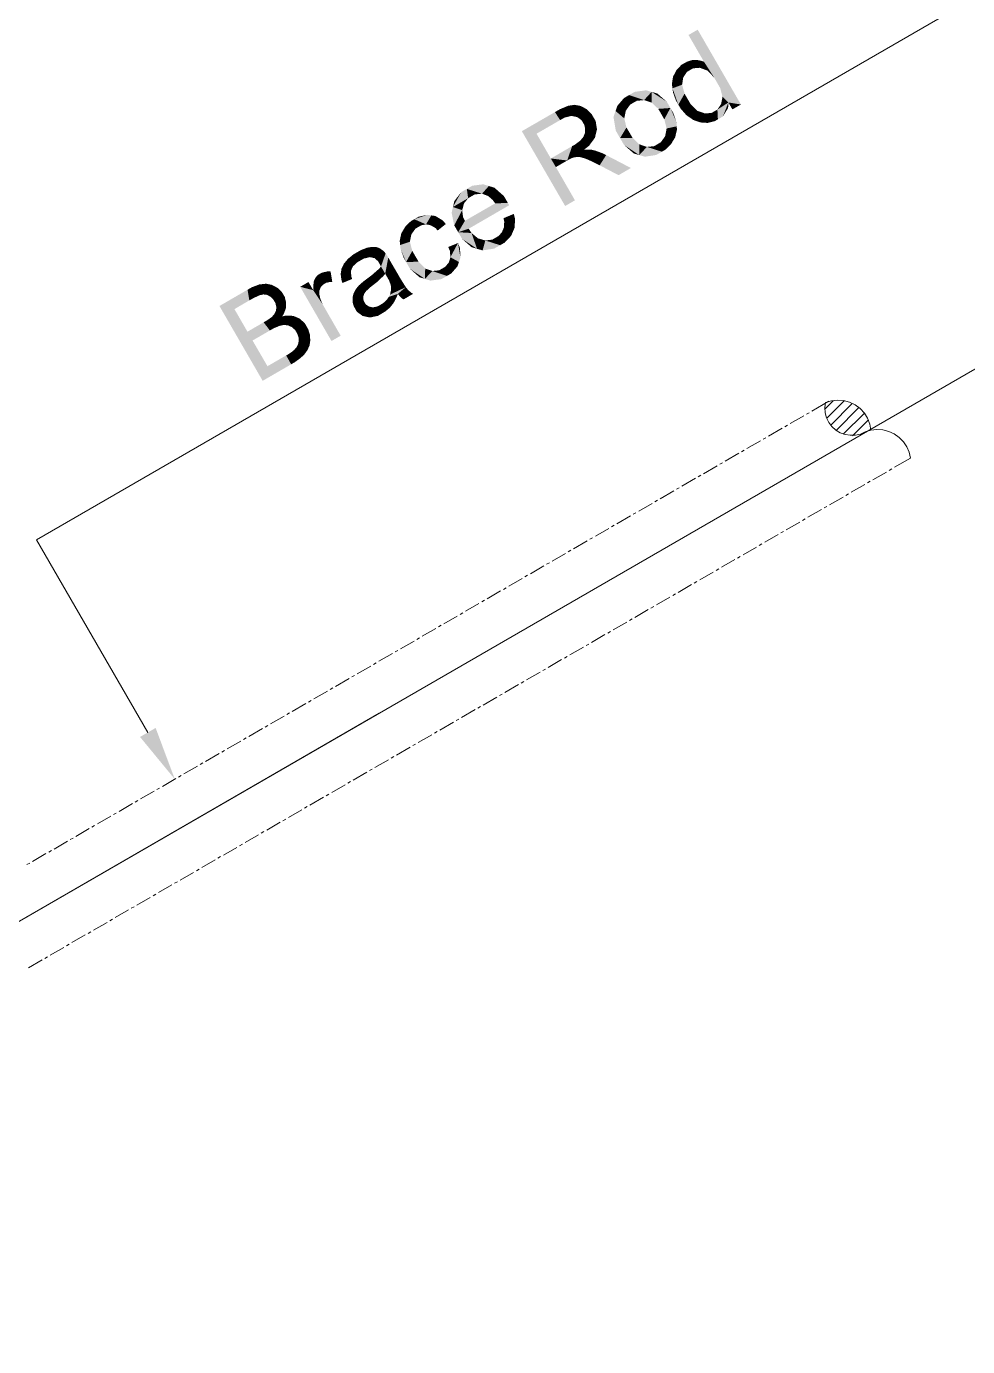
# Model space of a CAD drawing. Header units: millimetres. Extents: x 2 to 579, y 1 to 405.
# Drawn here: x 224.6 to 234.01, y 95.63 to 108.83 of the extents above; entities that cross this region are included whole.
import ezdxf

# ---------------------------------------------------------------- set-up
doc = ezdxf.new("R2010")
doc.units = ezdxf.units.MM
doc.linetypes.add('XKITLINE00', pattern=[0])
doc.layers.add('LinkedObject', color=7, linetype='Continuous', lineweight=0)

# ---------------------------------------------------------------- blocks, each defined once
blk = doc.blocks.new('*A4')
at = {"layer": 'LinkedObject'}
for color, points in [(7, [(231.313, 108.801), (231.376, 108.48), (231.221, 108.748)]), (7, [(231.313, 108.801), (231.477, 108.323), (231.376, 108.48)]), (7, [(231.477, 108.323), (231.313, 108.801), (231.745, 108.053)]), (7, [(231.1, 108.397), (231.206, 108.379), (231.083, 108.363)]), (7, [(231.15, 108.449), (231.206, 108.379), (231.1, 108.397)]), (7, [(231.183, 108.468), (231.206, 108.379), (231.15, 108.449)]), (7, [(231.208, 108.482), (231.268, 108.415), (231.183, 108.468)]), (7, [(231.183, 108.468), (231.268, 108.415), (231.236, 108.397)]), (7, [(231.206, 108.379), (231.183, 108.468), (231.236, 108.397)]), (7, [(231.257, 108.497), (231.268, 108.415), (231.208, 108.482)]), (7, [(231.282, 108.498), (231.268, 108.415), (231.257, 108.497)]), (7, [(231.282, 108.498), (231.336, 108.42), (231.268, 108.415)]), (7, [(231.308, 108.498), (231.336, 108.42), (231.282, 108.498)]), (7, [(231.354, 108.489), (231.336, 108.42), (231.308, 108.498)]), (7, [(231.376, 108.48), (231.336, 108.42), (231.354, 108.489)]), (7, [(231.336, 108.42), (231.376, 108.48), (231.372, 108.406)]), (7, [(231.372, 108.406), (231.376, 108.48), (231.409, 108.393)]), (7, [(231.376, 108.48), (231.477, 108.323), (231.409, 108.393)]), (7, [(231.066, 108.33), (231.163, 108.288), (231.055, 108.256)]), (7, [(231.055, 108.256), (231.163, 108.288), (231.061, 108.215)]), (7, [(231.061, 108.215), (231.163, 108.288), (231.157, 108.251)]), (7, [(231.157, 108.251), (231.119, 108.052), (231.061, 108.215)]), (7, [(231.169, 108.325), (231.066, 108.33), (231.083, 108.363)]), (7, [(231.163, 108.288), (231.066, 108.33), (231.169, 108.325)]), (7, [(231.083, 108.363), (231.206, 108.379), (231.169, 108.325)]), (7, [(231.182, 108.161), (231.119, 108.052), (231.157, 108.251)]), (7, [(231.477, 108.323), (231.745, 108.053), (231.509, 108.268)]), (7, [(231.509, 108.268), (231.745, 108.053), (231.538, 108.217)]), (7, [(230.627, 108.147), (230.492, 107.988), (230.577, 108.118)]), (7, [(230.637, 108.051), (230.492, 107.988), (230.627, 108.147)]), (7, [(230.577, 108.118), (230.492, 107.988), (230.509, 108.039)]), (7, [(230.796, 108.195), (230.627, 108.147), (230.683, 108.179)]), (7, [(230.852, 108.179), (230.627, 108.147), (230.796, 108.195)]), (7, [(230.777, 108.097), (230.627, 108.147), (230.852, 108.179)]), (7, [(230.627, 108.147), (230.705, 108.09), (230.671, 108.071)]), (7, [(230.705, 108.09), (230.627, 108.147), (230.777, 108.097)]), (7, [(230.637, 108.051), (230.627, 108.147), (230.671, 108.071)]), (7, [(230.777, 108.097), (230.852, 108.179), (230.815, 108.084)]), (7, [(230.852, 108.179), (230.853, 108.072), (230.815, 108.084)]), (7, [(231.003, 108.082), (230.852, 108.179), (230.909, 108.163)]), (7, [(231.04, 108.018), (230.852, 108.179), (231.003, 108.082)]), (7, [(230.919, 108.009), (230.852, 108.179), (231.04, 108.018)]), (7, [(230.853, 108.072), (230.852, 108.179), (230.919, 108.009)]), (7, [(231.061, 108.215), (231.119, 108.052), (231.066, 108.174)]), (7, [(231.066, 108.174), (231.119, 108.052), (231.095, 108.093)]), (7, [(231.119, 108.052), (231.182, 108.161), (231.213, 108.107)]), (7, [(231.538, 108.217), (231.745, 108.053), (231.561, 108.13)]), (7, [(231.561, 108.13), (231.62, 108.073), (231.554, 108.093)]), (7, [(231.561, 108.13), (231.745, 108.053), (231.62, 108.073)]), (7, [(230.05, 108.045), (229.886, 107.977), (230.018, 108.04)]), (7, [(230.05, 107.939), (229.886, 107.977), (230.05, 108.045)]), (7, [(230.018, 108.04), (229.886, 107.977), (229.936, 108.006)]), (7, [(230.082, 108.05), (230.079, 107.933), (230.05, 108.045)]), (7, [(230.05, 108.045), (230.079, 107.933), (230.05, 107.939)]), (7, [(230.079, 107.933), (230.082, 108.05), (230.109, 107.927)]), (7, [(230.174, 108.022), (230.082, 108.05), (230.144, 108.038)]), (7, [(230.109, 107.927), (230.082, 108.05), (230.174, 108.022)]), (7, [(230.174, 108.022), (230.153, 107.895), (230.109, 107.927)]), (7, [(230.204, 108.005), (230.153, 107.895), (230.174, 108.022)]), (7, [(230.252, 107.958), (230.153, 107.895), (230.204, 108.005)]), (7, [(230.492, 107.988), (230.537, 107.717), (230.471, 107.928)]), (7, [(230.595, 107.992), (230.492, 107.988), (230.637, 108.051)]), (7, [(230.492, 107.988), (230.595, 107.992), (230.587, 107.953)]), (7, [(230.579, 107.914), (230.537, 107.717), (230.492, 107.988)]), (7, [(230.579, 107.914), (230.492, 107.988), (230.587, 107.953)]), (7, [(230.919, 108.009), (231.04, 108.018), (230.948, 107.959)]), (7, [(231.04, 108.018), (230.979, 107.905), (230.948, 107.959)]), (7, [(230.979, 107.905), (231.04, 108.018), (231.002, 107.813)]), (7, [(231.002, 107.813), (231.04, 108.018), (231.104, 107.835)]), (7, [(231.102, 107.874), (231.04, 108.018), (231.07, 107.966)]), (7, [(231.104, 107.835), (231.04, 108.018), (231.102, 107.874)]), (7, [(231.243, 108.055), (231.119, 108.052), (231.213, 108.107)]), (7, [(231.119, 108.052), (231.243, 108.055), (231.143, 108.011)]), (7, [(231.143, 108.011), (231.243, 108.055), (231.2, 107.946)]), (7, [(231.2, 107.946), (231.243, 108.055), (231.234, 107.923)]), (7, [(231.234, 107.923), (231.243, 108.055), (231.31, 107.99)]), (7, [(231.31, 107.99), (231.338, 107.874), (231.234, 107.923)]), (7, [(231.347, 107.977), (231.338, 107.874), (231.31, 107.99)]), (7, [(231.515, 107.905), (231.45, 107.968), (231.48, 107.985)]), (7, [(231.51, 108.002), (231.515, 107.905), (231.48, 107.985)]), (7, [(231.51, 108.002), (231.62, 108.073), (231.515, 107.905)]), (7, [(231.547, 108.057), (231.62, 108.073), (231.51, 108.002)]), (7, [(231.515, 107.905), (231.62, 108.073), (231.565, 107.933)]), (7, [(231.62, 108.073), (231.547, 108.057), (231.554, 108.093)]), (7, [(231.565, 107.933), (231.62, 108.073), (231.617, 108.018)]), (7, [(231.62, 108.073), (231.745, 108.053), (231.66, 108.004)]), (7, [(229.938, 107.897), (229.555, 107.786), (229.886, 107.977)]), (7, [(229.702, 107.761), (229.555, 107.786), (229.938, 107.897)]), (7, [(229.886, 107.977), (229.98, 107.921), (229.938, 107.897)]), (7, [(229.98, 107.921), (229.886, 107.977), (230.05, 107.939)]), (7, [(230.27, 107.927), (230.153, 107.895), (230.252, 107.958)]), (7, [(230.153, 107.895), (230.27, 107.927), (230.168, 107.868)]), (7, [(230.27, 107.927), (230.179, 107.85), (230.168, 107.868)]), (7, [(230.179, 107.85), (230.27, 107.927), (230.188, 107.811)]), (7, [(230.188, 107.811), (230.27, 107.927), (230.296, 107.763)]), (7, [(230.306, 107.805), (230.27, 107.927), (230.293, 107.887)]), (7, [(230.296, 107.763), (230.27, 107.927), (230.306, 107.805)]), (7, [(230.471, 107.928), (230.537, 107.717), (230.494, 107.792)]), (7, [(230.601, 107.823), (230.537, 107.717), (230.579, 107.914)]), (7, [(231.234, 107.923), (231.338, 107.874), (231.267, 107.899)]), (7, [(231.338, 107.874), (231.347, 107.977), (231.375, 107.871)]), (7, [(231.375, 107.871), (231.347, 107.977), (231.384, 107.964)]), (7, [(231.384, 107.964), (231.515, 107.905), (231.375, 107.871)]), (7, [(231.375, 107.871), (231.515, 107.905), (231.413, 107.869)]), (7, [(231.45, 107.968), (231.515, 107.905), (231.384, 107.964)]), (7, [(231.413, 107.869), (231.515, 107.905), (231.483, 107.886)]), (7, [(229.845, 107.513), (229.988, 107.038), (229.555, 107.786)]), (7, [(229.555, 107.786), (229.702, 107.761), (229.845, 107.513)]), (7, [(230.155, 107.711), (230.296, 107.763), (230.14, 107.693)]), (7, [(230.286, 107.721), (230.14, 107.693), (230.296, 107.763)]), (7, [(230.17, 107.729), (230.296, 107.763), (230.155, 107.711)]), (7, [(230.296, 107.763), (230.17, 107.729), (230.186, 107.768)]), (7, [(230.187, 107.79), (230.296, 107.763), (230.186, 107.768)]), (7, [(230.188, 107.811), (230.296, 107.763), (230.187, 107.79)]), (7, [(230.537, 107.717), (230.601, 107.823), (230.632, 107.771)]), (7, [(230.662, 107.719), (230.537, 107.717), (230.632, 107.771)]), (7, [(231.066, 107.689), (230.945, 107.676), (230.987, 107.735)]), (7, [(230.995, 107.774), (231.087, 107.723), (230.987, 107.735)]), (7, [(230.987, 107.735), (231.087, 107.723), (231.066, 107.689)]), (7, [(231.104, 107.835), (230.995, 107.774), (231.002, 107.813)]), (7, [(231.105, 107.796), (230.995, 107.774), (231.104, 107.835)]), (7, [(231.087, 107.723), (230.995, 107.774), (231.105, 107.796)]), (7, [(230.009, 107.493), (229.845, 107.513), (230.057, 107.636)]), (7, [(230.009, 107.493), (230.057, 107.636), (230.028, 107.504)]), (7, [(230.028, 107.504), (230.057, 107.636), (230.057, 107.518)]), (7, [(230.108, 107.528), (230.057, 107.636), (230.091, 107.655)]), (7, [(230.057, 107.518), (230.057, 107.636), (230.066, 107.521)]), (7, [(230.066, 107.521), (230.057, 107.636), (230.079, 107.525)]), (7, [(230.079, 107.525), (230.057, 107.636), (230.108, 107.528)]), (7, [(230.14, 107.693), (230.178, 107.602), (230.091, 107.655)]), (7, [(230.108, 107.528), (230.091, 107.655), (230.123, 107.528)]), (7, [(230.091, 107.655), (230.178, 107.602), (230.123, 107.528)]), (7, [(230.123, 107.528), (230.178, 107.602), (230.138, 107.527)]), (7, [(230.178, 107.602), (230.178, 107.516), (230.138, 107.527)]), (7, [(230.227, 107.64), (230.14, 107.693), (230.286, 107.721)]), (7, [(230.178, 107.602), (230.14, 107.693), (230.227, 107.64)]), (7, [(230.203, 107.603), (230.178, 107.516), (230.178, 107.602)]), (7, [(230.178, 107.516), (230.203, 107.603), (230.202, 107.507)]), (7, [(230.202, 107.507), (230.203, 107.603), (230.226, 107.497)]), (7, [(230.259, 107.599), (230.203, 107.603), (230.243, 107.602)]), (7, [(230.226, 107.497), (230.203, 107.603), (230.259, 107.599)]), (7, [(230.259, 107.599), (230.292, 107.466), (230.226, 107.497)]), (7, [(230.292, 107.591), (230.292, 107.466), (230.259, 107.599)]), (7, [(230.362, 107.565), (230.292, 107.466), (230.292, 107.591)]), (7, [(230.662, 107.719), (230.729, 107.547), (230.537, 107.717)]), (7, [(230.537, 107.717), (230.729, 107.547), (230.577, 107.648)]), (7, [(230.577, 107.648), (230.729, 107.547), (230.673, 107.564)]), (7, [(230.729, 107.655), (230.729, 107.547), (230.662, 107.719)]), (7, [(230.729, 107.547), (230.729, 107.655), (230.767, 107.642)]), (7, [(230.805, 107.629), (230.729, 107.547), (230.767, 107.642)]), (7, [(230.805, 107.629), (230.955, 107.581), (230.729, 107.547)]), (7, [(230.877, 107.636), (230.955, 107.581), (230.805, 107.629)]), (7, [(230.955, 107.581), (230.877, 107.636), (230.911, 107.656)]), (7, [(230.945, 107.676), (230.955, 107.581), (230.911, 107.656)]), (7, [(231.046, 107.655), (230.945, 107.676), (231.066, 107.689)]), (7, [(230.99, 107.601), (230.945, 107.676), (231.046, 107.655)]), (7, [(230.955, 107.581), (230.945, 107.676), (230.99, 107.601)]), (7, [(229.845, 107.513), (229.895, 107.427), (229.988, 107.038)]), (7, [(229.895, 107.427), (229.845, 107.513), (230.009, 107.493)]), (7, [(230.292, 107.466), (230.362, 107.565), (230.333, 107.445)]), (7, [(230.333, 107.445), (230.362, 107.565), (230.398, 107.547)]), (7, [(230.333, 107.445), (230.398, 107.547), (230.522, 107.346)]), (7, [(230.522, 107.346), (230.398, 107.547), (230.645, 107.418)]), (7, [(230.729, 107.547), (230.955, 107.581), (230.785, 107.531)]), (7, [(230.785, 107.531), (230.955, 107.581), (230.898, 107.548)]), (7, [(229.988, 107.038), (229.895, 107.427), (230.086, 107.095)]), (7, [(229.005, 107.209), (228.866, 107.028), (228.949, 107.177)]), (7, [(229.018, 107.116), (228.866, 107.028), (229.005, 107.209)]), (7, [(229.17, 107.255), (229.005, 107.209), (229.06, 107.241)]), (7, [(229.225, 107.238), (229.005, 107.209), (229.17, 107.255)]), (7, [(229.157, 107.161), (229.005, 107.209), (229.225, 107.238)]), (7, [(229.005, 107.209), (229.084, 107.154), (229.05, 107.134)]), (7, [(229.084, 107.154), (229.005, 107.209), (229.157, 107.161)]), (7, [(229.018, 107.116), (229.005, 107.209), (229.05, 107.134)]), (7, [(229.157, 107.161), (229.225, 107.238), (229.194, 107.147)]), (7, [(229.225, 107.238), (229.218, 107.138), (229.194, 107.147)]), (7, [(229.218, 107.138), (229.225, 107.238), (229.265, 107.097)]), (7, [(229.376, 107.137), (229.225, 107.238), (229.281, 107.221)]), (7, [(229.265, 107.097), (229.225, 107.238), (229.376, 107.137)]), (7, [(228.949, 107.177), (228.866, 107.028), (228.88, 107.087)]), (7, [(228.977, 107.064), (228.866, 107.028), (229.018, 107.116)]), (7, [(228.968, 107.03), (228.866, 107.028), (228.977, 107.064)]), (7, [(229.417, 107.065), (228.919, 106.776), (229.415, 107.069)]), (7, [(228.986, 106.89), (229.415, 107.069), (228.919, 106.776)]), (7, [(229.424, 107.053), (228.919, 106.776), (229.417, 107.065)]), (7, [(229.288, 107.064), (229.415, 107.069), (228.986, 106.89)]), (7, [(229.265, 107.097), (229.376, 107.137), (229.288, 107.064)]), (7, [(229.415, 107.069), (229.288, 107.064), (229.376, 107.137)]), (7, [(228.609, 106.95), (228.48, 106.906), (228.524, 106.931)]), (7, [(228.65, 106.944), (228.48, 106.906), (228.609, 106.95)]), (7, [(228.597, 106.854), (228.48, 106.906), (228.65, 106.944)]), (7, [(228.597, 106.854), (228.65, 106.944), (228.621, 106.85)]), (7, [(228.65, 106.944), (228.645, 106.845), (228.621, 106.85)]), (7, [(228.645, 106.845), (228.65, 106.944), (228.692, 106.817)]), (7, [(228.763, 106.895), (228.65, 106.944), (228.691, 106.938)]), (7, [(228.795, 106.858), (228.65, 106.944), (228.763, 106.895)]), (7, [(228.692, 106.817), (228.65, 106.944), (228.795, 106.858)]), (7, [(228.866, 107.028), (228.879, 106.844), (228.853, 106.97)]), (7, [(228.866, 107.028), (228.968, 107.03), (228.959, 106.997)]), (7, [(228.959, 106.997), (228.879, 106.844), (228.866, 107.028)]), (7, [(228.967, 106.926), (228.879, 106.844), (228.959, 106.997)]), (7, [(229.428, 107.045), (228.919, 106.776), (229.424, 107.053)]), (7, [(229.024, 106.811), (228.919, 106.776), (229.428, 107.045)]), (7, [(229.475, 106.959), (229.379, 106.88), (229.372, 106.916)]), (7, [(229.375, 106.822), (229.475, 106.959), (229.483, 106.822)]), (7, [(229.379, 106.88), (229.475, 106.959), (229.375, 106.822)]), (7, [(229.483, 106.822), (229.475, 106.959), (229.487, 106.911)]), (7, [(228.451, 106.755), (228.35, 106.765), (228.37, 106.798)]), (7, [(228.39, 106.832), (228.492, 106.812), (228.37, 106.798)]), (7, [(228.37, 106.798), (228.492, 106.812), (228.451, 106.755)]), (7, [(228.445, 106.886), (228.492, 106.812), (228.39, 106.832)]), (7, [(228.48, 106.906), (228.492, 106.812), (228.445, 106.886)]), (7, [(228.48, 106.906), (228.55, 106.845), (228.527, 106.832)]), (7, [(228.55, 106.845), (228.48, 106.906), (228.597, 106.854)]), (7, [(228.492, 106.812), (228.48, 106.906), (228.527, 106.832)]), (7, [(228.692, 106.817), (228.795, 106.858), (228.714, 106.793)]), (7, [(228.879, 106.844), (228.967, 106.926), (228.986, 106.89)]), (7, [(228.986, 106.89), (228.919, 106.776), (228.879, 106.844)]), (7, [(229.052, 106.768), (228.919, 106.776), (229.024, 106.811)]), (7, [(229.365, 106.798), (229.483, 106.822), (229.355, 106.774)]), (7, [(229.466, 106.782), (229.355, 106.774), (229.483, 106.822)]), (7, [(229.375, 106.822), (229.483, 106.822), (229.365, 106.798)]), (7, [(228.35, 106.765), (228.443, 106.717), (228.334, 106.69)]), (7, [(228.334, 106.69), (228.443, 106.717), (228.338, 106.648)]), (7, [(228.338, 106.648), (228.443, 106.717), (228.436, 106.68)]), (7, [(228.436, 106.68), (228.398, 106.478), (228.338, 106.648)]), (7, [(228.443, 106.717), (228.35, 106.765), (228.451, 106.755)]), (7, [(228.46, 106.589), (228.398, 106.478), (228.436, 106.68)]), (7, [(228.917, 106.668), (228.835, 106.591), (228.819, 106.628)]), (7, [(228.835, 106.591), (228.917, 106.668), (228.841, 106.526)]), (7, [(228.841, 106.526), (228.917, 106.668), (228.926, 106.478)]), (7, [(228.941, 106.522), (228.917, 106.668), (228.937, 106.617)]), (7, [(228.926, 106.478), (228.917, 106.668), (228.941, 106.522)]), (7, [(228.919, 106.776), (229.107, 106.61), (228.957, 106.71)]), (7, [(229.052, 106.768), (229.107, 106.61), (228.919, 106.776)]), (7, [(228.957, 106.71), (229.107, 106.61), (229.051, 106.627)]), (7, [(229.117, 106.714), (229.107, 106.61), (229.052, 106.768)]), (7, [(229.107, 106.61), (229.117, 106.714), (229.163, 106.594)]), (7, [(229.153, 106.704), (229.163, 106.594), (229.117, 106.714)]), (7, [(229.19, 106.693), (229.163, 106.594), (229.153, 106.704)]), (7, [(229.19, 106.693), (229.338, 106.646), (229.163, 106.594)]), (7, [(229.26, 106.702), (229.338, 106.646), (229.19, 106.693)]), (7, [(229.294, 106.722), (229.338, 106.646), (229.26, 106.702)]), (7, [(229.319, 106.736), (229.338, 106.646), (229.294, 106.722)]), (7, [(229.319, 106.736), (229.466, 106.782), (229.338, 106.646)]), (7, [(229.355, 106.774), (229.466, 106.782), (229.319, 106.736)]), (7, [(229.338, 106.646), (229.466, 106.782), (229.385, 106.673)]), (7, [(229.385, 106.673), (229.466, 106.782), (229.449, 106.741)]), (7, [(227.874, 106.556), (227.797, 106.486), (227.818, 106.511)]), (7, [(227.907, 106.473), (227.797, 106.486), (227.874, 106.556)]), (7, [(227.909, 106.576), (227.974, 106.512), (227.874, 106.556)]), (7, [(227.907, 106.473), (227.874, 106.556), (227.94, 106.492)]), (7, [(227.94, 106.492), (227.874, 106.556), (227.974, 106.512)]), (7, [(228.031, 106.625), (227.909, 106.576), (228.005, 106.62)]), (7, [(228.036, 106.527), (227.909, 106.576), (228.031, 106.625)]), (7, [(228.005, 106.62), (227.909, 106.576), (227.944, 106.596)]), (7, [(227.974, 106.512), (227.909, 106.576), (228.036, 106.527)]), (7, [(228.102, 106.627), (228.031, 106.625), (228.058, 106.629)]), (7, [(228.119, 106.621), (228.031, 106.625), (228.102, 106.627)]), (7, [(228.036, 106.527), (228.031, 106.625), (228.062, 106.521)]), (7, [(228.062, 106.521), (228.031, 106.625), (228.082, 106.517)]), (7, [(228.031, 106.625), (228.118, 106.485), (228.082, 106.517)]), (7, [(228.119, 106.621), (228.118, 106.485), (228.031, 106.625)]), (7, [(228.136, 106.614), (228.118, 106.485), (228.119, 106.621)]), (7, [(228.169, 106.591), (228.118, 106.485), (228.136, 106.614)]), (7, [(228.184, 106.575), (228.118, 106.485), (228.169, 106.591)]), (7, [(228.118, 106.485), (228.184, 106.575), (228.193, 106.564)]), (7, [(228.118, 106.485), (228.193, 106.564), (228.134, 106.457)]), (7, [(228.134, 106.457), (228.193, 106.564), (228.135, 106.455)]), (7, [(228.135, 106.455), (228.193, 106.564), (228.142, 106.443)]), (7, [(228.142, 106.443), (228.193, 106.564), (228.147, 106.433)]), (7, [(228.147, 106.433), (228.193, 106.564), (228.189, 106.361)]), (7, [(228.22, 106.523), (228.189, 106.361), (228.193, 106.564)]), (7, [(228.338, 106.648), (228.398, 106.478), (228.343, 106.607)]), (7, [(228.343, 106.607), (228.398, 106.478), (228.373, 106.522)]), (7, [(228.398, 106.478), (228.46, 106.589), (228.491, 106.535)]), (7, [(228.523, 106.481), (228.398, 106.478), (228.491, 106.535)]), (7, [(229.163, 106.594), (229.338, 106.646), (229.278, 106.612)]), (7, [(227.857, 106.414), (227.748, 106.384), (227.866, 106.434)]), (7, [(227.752, 106.41), (227.866, 106.434), (227.748, 106.384)]), (7, [(227.848, 106.394), (227.748, 106.384), (227.857, 106.414)]), (7, [(227.776, 106.461), (227.866, 106.434), (227.752, 106.41)]), (7, [(227.797, 106.486), (227.866, 106.434), (227.776, 106.461)]), (7, [(227.866, 106.434), (227.797, 106.486), (227.907, 106.473)]), (7, [(228.126, 106.409), (228.189, 106.361), (228.054, 106.346)]), (7, [(228.147, 106.433), (228.189, 106.361), (228.126, 106.409)]), (7, [(228.237, 106.492), (228.189, 106.361), (228.22, 106.523)]), (7, [(228.237, 106.492), (228.208, 106.328), (228.189, 106.361)]), (7, [(228.308, 106.37), (228.208, 106.328), (228.237, 106.492)]), (7, [(228.523, 106.481), (228.586, 106.309), (228.398, 106.478)]), (7, [(228.398, 106.478), (228.586, 106.309), (228.437, 106.41)]), (7, [(228.437, 106.41), (228.586, 106.309), (228.531, 106.326)]), (7, [(228.589, 106.413), (228.586, 106.309), (228.523, 106.481)]), (7, [(228.586, 106.309), (228.589, 106.413), (228.624, 106.401)]), (7, [(228.807, 106.339), (228.728, 106.395), (228.762, 106.414)]), (7, [(228.789, 106.43), (228.807, 106.339), (228.762, 106.414)]), (7, [(228.789, 106.43), (228.926, 106.478), (228.807, 106.339)]), (7, [(228.824, 106.472), (228.926, 106.478), (228.789, 106.43)]), (7, [(228.807, 106.339), (228.926, 106.478), (228.851, 106.365)]), (7, [(228.926, 106.478), (228.824, 106.472), (228.833, 106.499)]), (7, [(228.841, 106.526), (228.926, 106.478), (228.833, 106.499)]), (7, [(228.851, 106.365), (228.926, 106.478), (228.911, 106.434)]), (7, [(227.47, 106.196), (227.339, 106.23), (227.422, 106.278)]), (7, [(227.476, 106.289), (227.47, 106.196), (227.469, 106.234)]), (7, [(227.484, 106.306), (227.47, 106.196), (227.476, 106.289)]), (7, [(227.567, 106.251), (227.47, 106.196), (227.484, 106.306)]), (7, [(227.492, 106.322), (227.582, 106.26), (227.484, 106.306)]), (7, [(227.484, 106.306), (227.582, 106.26), (227.567, 106.251)]), (7, [(227.516, 106.349), (227.582, 106.26), (227.492, 106.322)]), (7, [(227.532, 106.358), (227.582, 106.26), (227.516, 106.349)]), (7, [(227.611, 106.384), (227.532, 106.358), (227.555, 106.371)]), (7, [(227.643, 106.383), (227.532, 106.358), (227.611, 106.384)]), (7, [(227.638, 106.279), (227.532, 106.358), (227.643, 106.383)]), (7, [(227.532, 106.358), (227.599, 106.27), (227.582, 106.26)]), (7, [(227.599, 106.27), (227.532, 106.358), (227.638, 106.279)]), (7, [(227.638, 106.279), (227.643, 106.383), (227.66, 106.279)]), (7, [(227.748, 106.384), (227.761, 106.268), (227.744, 106.358)]), (7, [(227.744, 106.358), (227.761, 106.268), (227.751, 106.3)]), (7, [(227.848, 106.394), (227.761, 106.268), (227.748, 106.384)]), (7, [(227.849, 106.341), (227.761, 106.268), (227.848, 106.394)]), (7, [(227.761, 106.268), (227.849, 106.341), (227.858, 106.308)]), (7, [(227.977, 106.288), (228.033, 106.22), (227.94, 106.257)]), (7, [(228.002, 106.307), (228.059, 106.24), (227.977, 106.288)]), (7, [(227.977, 106.288), (228.059, 106.24), (228.033, 106.22)]), (7, [(228.054, 106.346), (228.105, 106.276), (228.002, 106.307)]), (7, [(228.002, 106.307), (228.105, 106.276), (228.059, 106.24)]), (7, [(228.054, 106.346), (228.189, 106.361), (228.105, 106.276)]), (7, [(228.105, 106.276), (228.189, 106.361), (228.17, 106.337)]), (7, [(228.308, 106.37), (228.226, 106.297), (228.208, 106.328)]), (7, [(228.226, 106.297), (228.308, 106.37), (228.245, 106.247)]), (7, [(228.237, 106.152), (228.345, 106.306), (228.395, 106.227)]), (7, [(228.248, 106.201), (228.345, 106.306), (228.237, 106.152)]), (7, [(228.245, 106.247), (228.308, 106.37), (228.345, 106.306)]), (7, [(228.345, 106.306), (228.246, 106.227), (228.245, 106.247)]), (7, [(228.246, 106.227), (228.345, 106.306), (228.248, 106.201)]), (7, [(228.66, 106.388), (228.586, 106.309), (228.624, 106.401)]), (7, [(228.66, 106.388), (228.807, 106.339), (228.586, 106.309)]), (7, [(228.586, 106.309), (228.807, 106.339), (228.641, 106.292)]), (7, [(228.641, 106.292), (228.807, 106.339), (228.751, 106.307)]), (7, [(228.728, 106.395), (228.807, 106.339), (228.66, 106.388)]), (7, [(226.831, 106.094), (226.532, 106.038), (226.813, 106.201)]), (7, [(226.855, 106.225), (226.932, 106.145), (226.813, 106.201)]), (7, [(226.813, 106.201), (226.932, 106.145), (226.872, 106.117)]), (7, [(226.831, 106.094), (226.813, 106.201), (226.872, 106.117)]), (7, [(226.931, 106.254), (226.932, 106.145), (226.855, 106.225)]), (7, [(226.971, 106.154), (226.931, 106.254), (226.963, 106.257)]), (7, [(226.932, 106.145), (226.931, 106.254), (226.951, 106.149)]), (7, [(226.951, 106.149), (226.931, 106.254), (226.971, 106.154)]), (7, [(226.996, 106.261), (227.008, 106.149), (226.963, 106.257)]), (7, [(226.963, 106.257), (227.008, 106.149), (226.971, 106.154)]), (7, [(227.057, 106.249), (227.008, 106.149), (226.996, 106.261)]), (7, [(227.085, 106.234), (227.008, 106.149), (227.057, 106.249)]), (7, [(227.008, 106.149), (227.085, 106.234), (227.025, 106.14)]), (7, [(227.085, 106.234), (227.042, 106.131), (227.025, 106.14)]), (7, [(227.042, 106.131), (227.085, 106.234), (227.07, 106.103)]), (7, [(227.07, 106.103), (227.085, 106.234), (227.171, 106.153)]), (7, [(227.171, 106.153), (227.081, 106.085), (227.07, 106.103)]), (7, [(227.081, 106.085), (227.171, 106.153), (227.092, 106.065)]), (7, [(227.156, 106.178), (227.085, 106.234), (227.113, 106.219)]), (7, [(227.171, 106.153), (227.085, 106.234), (227.156, 106.178)]), (7, [(227.092, 106.065), (227.171, 106.153), (227.101, 106.027)]), (7, [(227.101, 106.027), (227.171, 106.153), (227.198, 106.047)]), (7, [(227.198, 106.076), (227.171, 106.153), (227.185, 106.129)]), (7, [(227.198, 106.047), (227.171, 106.153), (227.198, 106.076)]), (7, [(227.339, 106.23), (227.47, 106.196), (227.652, 105.688)]), (7, [(227.545, 106.227), (227.47, 106.196), (227.567, 106.251)]), (7, [(227.539, 106.211), (227.47, 106.196), (227.545, 106.227)]), (7, [(227.532, 106.195), (227.47, 106.196), (227.539, 106.211)]), (7, [(227.564, 106.054), (227.744, 105.741), (227.47, 106.196)]), (7, [(227.564, 106.054), (227.47, 106.196), (227.54, 106.112)]), (7, [(227.54, 106.112), (227.47, 106.196), (227.534, 106.141)]), (7, [(227.534, 106.141), (227.47, 106.196), (227.529, 106.16)]), (7, [(227.529, 106.16), (227.47, 106.196), (227.532, 106.195)]), (7, [(227.652, 105.688), (227.47, 106.196), (227.744, 105.741)]), (7, [(227.871, 106.159), (227.971, 106.125), (227.862, 106.119)]), (7, [(227.972, 106.138), (227.871, 106.159), (227.88, 106.178)]), (7, [(227.971, 106.125), (227.871, 106.159), (227.972, 106.138)]), (7, [(227.889, 106.196), (227.981, 106.164), (227.88, 106.178)]), (7, [(227.88, 106.178), (227.981, 106.164), (227.972, 106.138)]), (7, [(227.913, 106.23), (227.981, 106.164), (227.889, 106.196)]), (7, [(227.928, 106.246), (227.981, 106.164), (227.913, 106.23)]), (7, [(227.94, 106.257), (227.999, 106.187), (227.928, 106.246)]), (7, [(227.981, 106.164), (227.928, 106.246), (227.99, 106.175)]), (7, [(227.99, 106.175), (227.928, 106.246), (227.999, 106.187)]), (7, [(227.94, 106.257), (228.033, 106.22), (227.999, 106.187)]), (7, [(228.316, 106.16), (228.209, 106.105), (228.223, 106.128)]), (7, [(228.302, 106.124), (228.209, 106.105), (228.316, 106.16)]), (7, [(228.395, 106.227), (228.316, 106.16), (228.223, 106.128)]), (7, [(228.237, 106.152), (228.395, 106.227), (228.223, 106.128)]), (7, [(228.316, 106.16), (228.395, 106.227), (228.329, 106.142)]), (7, [(228.329, 106.142), (228.395, 106.227), (228.408, 106.211)]), (7, [(228.408, 106.211), (228.357, 106.114), (228.329, 106.142)]), (7, [(228.42, 106.196), (228.357, 106.114), (228.408, 106.211)]), (7, [(228.42, 106.196), (228.373, 106.104), (228.357, 106.114)]), (7, [(228.451, 106.17), (228.373, 106.104), (228.42, 106.196)]), (7, [(228.373, 106.104), (228.451, 106.17), (228.468, 106.16)]), (7, [(226.682, 106.007), (226.532, 106.038), (226.831, 106.094)]), (7, [(226.532, 106.038), (226.863, 105.693), (226.964, 105.29)]), (7, [(226.812, 105.781), (226.863, 105.693), (226.532, 106.038)]), (7, [(226.532, 106.038), (226.682, 106.007), (226.812, 105.781)]), (7, [(227.198, 106.047), (227.097, 105.99), (227.101, 106.027)]), (7, [(227.197, 106.019), (227.097, 105.99), (227.198, 106.047)]), (7, [(227.177, 105.962), (227.097, 105.99), (227.197, 106.019)]), (7, [(227.862, 106.119), (227.971, 106.125), (227.863, 106.098)]), (7, [(227.863, 106.098), (227.971, 106.125), (227.97, 106.111)]), (7, [(227.97, 106.111), (227.887, 106.014), (227.863, 106.098)]), (7, [(227.863, 106.098), (227.887, 106.014), (227.863, 106.076)]), (7, [(227.863, 106.076), (227.887, 106.014), (227.875, 106.034)]), (7, [(227.976, 106.086), (227.887, 106.014), (227.97, 106.111)]), (7, [(227.887, 106.014), (227.976, 106.086), (227.983, 106.074)]), (7, [(227.994, 106.055), (227.887, 106.014), (227.983, 106.074)]), (7, [(227.887, 106.014), (227.994, 106.055), (227.906, 105.98)]), (7, [(227.906, 105.98), (227.994, 106.055), (227.963, 105.939)]), (7, [(227.963, 105.939), (227.994, 106.055), (227.999, 105.931)]), (7, [(227.999, 105.931), (227.994, 106.055), (228.026, 106.033)]), (7, [(228.026, 106.033), (228.036, 105.923), (227.999, 105.931)]), (7, [(228.047, 106.028), (228.036, 105.923), (228.026, 106.033)]), (7, [(228.067, 106.024), (228.036, 105.923), (228.047, 106.028)]), (7, [(228.036, 105.923), (228.067, 106.024), (228.117, 105.94)]), (7, [(228.161, 105.966), (228.067, 106.024), (228.115, 106.035)]), (7, [(228.117, 105.94), (228.067, 106.024), (228.161, 105.966)]), (7, [(228.142, 106.051), (228.188, 105.982), (228.115, 106.035)]), (7, [(228.115, 106.035), (228.188, 105.982), (228.161, 105.966)]), (7, [(228.168, 106.066), (228.188, 105.982), (228.142, 106.051)]), (7, [(228.252, 106.042), (228.168, 106.066), (228.209, 106.105)]), (7, [(228.234, 106.02), (228.168, 106.066), (228.252, 106.042)]), (7, [(228.188, 105.982), (228.168, 106.066), (228.234, 106.02)]), (7, [(228.271, 106.065), (228.209, 106.105), (228.302, 106.124)]), (7, [(228.252, 106.042), (228.209, 106.105), (228.271, 106.065)]), (7, [(227.036, 105.793), (226.812, 105.781), (226.974, 105.875)]), (7, [(227.072, 105.814), (226.974, 105.875), (227.007, 105.894)]), (7, [(227.036, 105.793), (226.974, 105.875), (227.072, 105.814)]), (7, [(227.007, 105.894), (227.159, 105.934), (227.072, 105.814)]), (7, [(227.052, 105.926), (227.159, 105.934), (227.007, 105.894)]), (7, [(227.064, 105.938), (227.177, 105.962), (227.052, 105.926)]), (7, [(227.159, 105.934), (227.052, 105.926), (227.177, 105.962)]), (7, [(227.079, 105.955), (227.177, 105.962), (227.064, 105.938)]), (7, [(227.072, 105.814), (227.159, 105.934), (227.131, 105.839)]), (7, [(227.097, 105.99), (227.177, 105.962), (227.079, 105.955)]), (7, [(227.159, 105.934), (227.176, 105.849), (227.131, 105.839)]), (7, [(227.27, 105.939), (227.159, 105.934), (227.198, 105.943)]), (7, [(227.218, 105.844), (227.159, 105.934), (227.27, 105.939)]), (7, [(227.176, 105.849), (227.159, 105.934), (227.218, 105.844)]), (7, [(227.218, 105.844), (227.27, 105.939), (227.238, 105.835)]), (7, [(227.238, 105.835), (227.27, 105.939), (227.258, 105.826)]), (7, [(227.258, 105.826), (227.27, 105.939), (227.302, 105.926)]), (7, [(227.302, 105.926), (227.29, 105.796), (227.258, 105.826)]), (7, [(227.334, 105.912), (227.29, 105.796), (227.302, 105.926)]), (7, [(227.385, 105.866), (227.29, 105.796), (227.334, 105.912)]), (7, [(226.863, 105.693), (226.812, 105.781), (227.036, 105.793)]), (7, [(227.404, 105.833), (227.29, 105.796), (227.385, 105.866)]), (7, [(227.29, 105.796), (227.404, 105.833), (227.302, 105.775)]), (7, [(227.404, 105.833), (227.312, 105.757), (227.302, 105.775)]), (7, [(227.312, 105.757), (227.404, 105.833), (227.323, 105.721)]), (7, [(227.323, 105.721), (227.404, 105.833), (227.438, 105.723)]), (7, [(227.436, 105.752), (227.404, 105.833), (227.419, 105.807)]), (7, [(227.438, 105.723), (227.404, 105.833), (227.436, 105.752)]), (7, [(226.964, 105.29), (226.863, 105.693), (227.012, 105.436)]), (7, [(227.302, 105.626), (227.414, 105.6), (227.279, 105.599)]), (7, [(227.423, 105.622), (227.302, 105.626), (227.317, 105.653)]), (7, [(227.414, 105.6), (227.302, 105.626), (227.423, 105.622)]), (7, [(227.324, 105.685), (227.433, 105.643), (227.317, 105.653)]), (7, [(227.317, 105.653), (227.433, 105.643), (227.423, 105.622)]), (7, [(227.438, 105.723), (227.324, 105.685), (227.323, 105.721)]), (7, [(227.44, 105.694), (227.324, 105.685), (227.438, 105.723)]), (7, [(227.433, 105.643), (227.324, 105.685), (227.44, 105.694)]), (7, [(227.199, 105.544), (227.249, 105.455), (227.012, 105.436)]), (7, [(227.223, 105.557), (227.285, 105.476), (227.199, 105.544)]), (7, [(227.199, 105.544), (227.285, 105.476), (227.249, 105.455)]), (7, [(227.255, 105.579), (227.342, 105.517), (227.223, 105.557)]), (7, [(227.223, 105.557), (227.342, 105.517), (227.285, 105.476)]), (7, [(227.264, 105.586), (227.342, 105.517), (227.255, 105.579)]), (7, [(227.363, 105.537), (227.264, 105.586), (227.279, 105.599)]), (7, [(227.342, 105.517), (227.264, 105.586), (227.363, 105.537)]), (7, [(227.279, 105.599), (227.414, 105.6), (227.363, 105.537)]), (7, [(227.363, 105.537), (227.414, 105.6), (227.384, 105.558)]), (7, [(227.012, 105.436), (227.249, 105.455), (226.964, 105.29)]), (6, [(225.738, 101.729), (225.894, 101.819), (226.086, 101.306)])]:
    blk.add_hatch(color=color, dxfattribs=at).paths.add_polyline_path(points, flags=17)
at = {"layer": 'LinkedObject', "color": 6, "linetype": 'XKITLINE00', "lineweight": 0}
for p, q in [((224.702, 103.7), (233.862, 108.994)), ((222.443, 98.681), (237.264, 107.247)), ((225.816, 101.774), (224.702, 103.7))]:
    blk.add_line(p, q, dxfattribs=at)
at = {"layer": 'LinkedObject', "color": 9, "linetype": 'XKITLINE00', "lineweight": 0}
for p, q in [((232.454, 104.987), (232.623, 105.085)), ((232.4, 104.956), (232.427, 104.971)), ((232.184, 104.831), (232.211, 104.846)), ((232.238, 104.862), (232.373, 104.94)), ((231.805, 104.612), (231.94, 104.69)), ((231.967, 104.705), (231.994, 104.721)), ((232.021, 104.737), (232.157, 104.815)), ((231.589, 104.487), (231.724, 104.565)), ((231.751, 104.58), (231.778, 104.596)), ((231.372, 104.361), (231.507, 104.44)), ((231.534, 104.455), (231.562, 104.471)), ((233.281, 104.425), (233.44, 104.517)), ((231.156, 104.236), (231.291, 104.315)), ((231.318, 104.33), (231.345, 104.346)), ((233.065, 104.3), (233.2, 104.378)), ((233.227, 104.394), (233.254, 104.41)), ((230.939, 104.111), (231.075, 104.189)), ((231.102, 104.205), (231.129, 104.221)), ((232.794, 104.144), (232.821, 104.16)), ((232.848, 104.175), (232.984, 104.253)), ((233.011, 104.269), (233.038, 104.285)), ((230.723, 103.986), (230.858, 104.064)), ((230.885, 104.08), (230.912, 104.096)), ((232.578, 104.019), (232.605, 104.034)), ((232.632, 104.05), (232.767, 104.128)), ((230.506, 103.861), (230.642, 103.939)), ((230.669, 103.955), (230.696, 103.971)), ((232.361, 103.894), (232.388, 103.909)), ((232.415, 103.925), (232.551, 104.003)), ((230.29, 103.736), (230.425, 103.814)), ((230.452, 103.83), (230.479, 103.845)), ((232.145, 103.769), (232.172, 103.784)), ((232.199, 103.8), (232.334, 103.878)), ((230.073, 103.611), (230.209, 103.689)), ((230.236, 103.705), (230.263, 103.72)), ((231.928, 103.643), (231.955, 103.659)), ((231.983, 103.675), (232.118, 103.753)), ((229.857, 103.486), (229.992, 103.564)), ((230.019, 103.58), (230.046, 103.595)), ((231.55, 103.425), (231.685, 103.503)), ((231.712, 103.518), (231.739, 103.534)), ((231.766, 103.55), (231.901, 103.628)), ((229.641, 103.361), (229.776, 103.439)), ((229.803, 103.455), (229.83, 103.47)), ((231.333, 103.299), (231.468, 103.378)), ((231.496, 103.393), (231.523, 103.409)), ((229.424, 103.236), (229.559, 103.314)), ((229.586, 103.329), (229.613, 103.345)), ((231.117, 103.174), (231.252, 103.253)), ((231.279, 103.268), (231.306, 103.284)), ((229.208, 103.11), (229.343, 103.189)), ((229.37, 103.204), (229.397, 103.22)), ((230.9, 103.049), (231.036, 103.127)), ((231.063, 103.143), (231.09, 103.159)), ((228.937, 102.954), (228.964, 102.97)), ((228.991, 102.985), (229.126, 103.064)), ((229.154, 103.079), (229.181, 103.095)), ((230.684, 102.924), (230.819, 103.002)), ((230.846, 103.018), (230.873, 103.034)), ((228.721, 102.829), (228.748, 102.845)), ((228.775, 102.86), (228.91, 102.938)), ((230.467, 102.799), (230.603, 102.877)), ((230.63, 102.893), (230.657, 102.909)), ((228.504, 102.704), (228.531, 102.72)), ((228.558, 102.735), (228.694, 102.813)), ((230.251, 102.674), (230.386, 102.752)), ((230.413, 102.768), (230.44, 102.783)), ((228.288, 102.579), (228.315, 102.594)), ((228.342, 102.61), (228.477, 102.688)), ((230.034, 102.549), (230.17, 102.627)), ((230.197, 102.643), (230.224, 102.658)), ((228.071, 102.454), (228.098, 102.469)), ((228.125, 102.485), (228.261, 102.563)), ((229.818, 102.424), (229.953, 102.502)), ((229.98, 102.518), (230.007, 102.533)), ((227.692, 102.235), (227.828, 102.313)), ((227.855, 102.329), (227.882, 102.344)), ((227.909, 102.36), (228.044, 102.438)), ((229.602, 102.299), (229.737, 102.377)), ((229.764, 102.392), (229.791, 102.408)), ((227.476, 102.11), (227.611, 102.188)), ((227.638, 102.204), (227.665, 102.219)), ((229.385, 102.174), (229.52, 102.252)), ((229.547, 102.267), (229.575, 102.283)), ((227.26, 101.985), (227.395, 102.063)), ((227.422, 102.078), (227.449, 102.094)), ((229.169, 102.048), (229.304, 102.127)), ((229.331, 102.142), (229.358, 102.158)), ((228.129, 101.967), (217.169, 95.633)), ((227.043, 101.859), (227.178, 101.938)), ((227.205, 101.953), (227.233, 101.969)), ((228.952, 101.923), (229.088, 102.002)), ((229.115, 102.017), (229.142, 102.033)), ((226.827, 101.734), (226.962, 101.813)), ((226.989, 101.828), (227.016, 101.844)), ((228.682, 101.767), (228.709, 101.783)), ((228.736, 101.798), (228.871, 101.876)), ((228.898, 101.892), (228.925, 101.908)), ((226.61, 101.609), (226.746, 101.687)), ((226.773, 101.703), (226.8, 101.719)), ((228.465, 101.642), (228.492, 101.658)), ((228.519, 101.673), (228.655, 101.751)), ((226.394, 101.484), (226.529, 101.562)), ((226.556, 101.578), (226.583, 101.594)), ((228.249, 101.517), (228.276, 101.532)), ((228.303, 101.548), (228.438, 101.626)), ((226.177, 101.359), (226.313, 101.437)), ((226.34, 101.453), (226.367, 101.469)), ((228.032, 101.392), (228.059, 101.407)), ((228.086, 101.423), (228.222, 101.501)), ((225.961, 101.234), (226.096, 101.312)), ((226.123, 101.328), (226.15, 101.343)), ((227.816, 101.267), (227.843, 101.282)), ((227.87, 101.298), (228.005, 101.376)), ((225.744, 101.109), (225.88, 101.187)), ((225.907, 101.203), (225.934, 101.218)), ((227.437, 101.048), (227.572, 101.126)), ((227.599, 101.141), (227.626, 101.157)), ((227.654, 101.173), (227.789, 101.251)), ((225.528, 100.984), (225.663, 101.062)), ((225.69, 101.078), (225.717, 101.093)), ((227.221, 100.923), (227.356, 101.001)), ((227.383, 101.016), (227.41, 101.032)), ((225.312, 100.859), (225.447, 100.937)), ((225.474, 100.953), (225.501, 100.968)), ((227.004, 100.797), (227.139, 100.876)), ((227.167, 100.891), (227.194, 100.907)), ((225.095, 100.734), (225.23, 100.812)), ((225.257, 100.827), (225.284, 100.843)), ((226.788, 100.672), (226.923, 100.751)), ((226.95, 100.766), (226.977, 100.782)), ((224.825, 100.577), (224.852, 100.593)), ((224.879, 100.608), (225.014, 100.687)), ((225.041, 100.702), (225.068, 100.718)), ((226.571, 100.547), (226.707, 100.625)), ((226.734, 100.641), (226.761, 100.657)), ((224.608, 100.452), (224.635, 100.468)), ((224.662, 100.483), (224.797, 100.562)), ((226.355, 100.422), (226.49, 100.5)), ((226.517, 100.516), (226.544, 100.532)), ((226.138, 100.297), (226.274, 100.375)), ((226.301, 100.391), (226.328, 100.407)), ((225.922, 100.172), (226.057, 100.25)), ((226.084, 100.266), (226.111, 100.281)), ((225.706, 100.047), (225.841, 100.125)), ((225.868, 100.141), (225.895, 100.156)), ((225.489, 99.922), (225.624, 100)), ((225.651, 100.016), (225.678, 100.031)), ((225.273, 99.797), (225.408, 99.875)), ((225.435, 99.891), (225.462, 99.906)), ((225.056, 99.672), (225.191, 99.75)), ((225.219, 99.765), (225.246, 99.781)), ((224.84, 99.546), (224.975, 99.625)), ((225.002, 99.64), (225.029, 99.656)), ((224.623, 99.421), (224.759, 99.5)), ((224.786, 99.515), (224.813, 99.531))]:
    blk.add_line(p, q, dxfattribs=at)
at = {"layer": 'LinkedObject', "color": 1, "linetype": 'XKITLINE00', "lineweight": 0}
for p, q in [((232.588, 105.009), (232.668, 105.09)), ((232.605, 104.918), (232.776, 105.089)), ((232.643, 104.848), (232.858, 105.063)), ((232.698, 104.794), (232.925, 105.022)), ((232.768, 104.756), (232.979, 104.967)), ((232.861, 104.741), (233.02, 104.9))]:
    blk.add_line(p, q, dxfattribs=at)
at = {"layer": 'LinkedObject', "color": 3, "linetype": 'XKITLINE00', "lineweight": 0}
for p, q in [((232.649, 105.091), (232.59, 105.073)), ((232.711, 105.098), (232.649, 105.091)), ((232.772, 105.093), (232.711, 105.098)), ((232.832, 105.077), (232.772, 105.093)), ((232.59, 105.073), (232.584, 105.022)), ((232.584, 105.022), (232.588, 104.97)), ((232.588, 104.97), (232.601, 104.92)), ((232.887, 105.05), (232.832, 105.077)), ((232.937, 105.013), (232.887, 105.05)), ((232.979, 104.967), (232.937, 105.013)), ((233.012, 104.915), (232.979, 104.967)), ((232.601, 104.92), (232.624, 104.874)), ((232.624, 104.874), (232.655, 104.833)), ((232.655, 104.833), (232.694, 104.798)), ((233.034, 104.857), (233.012, 104.915)), ((233.045, 104.797), (233.034, 104.857)), ((232.694, 104.798), (232.738, 104.771)), ((232.738, 104.771), (232.786, 104.753)), ((232.786, 104.753), (232.838, 104.745)), ((232.838, 104.745), (232.889, 104.747)), ((232.889, 104.747), (232.94, 104.758)), ((232.94, 104.758), (232.987, 104.779)), ((233.045, 104.797), (232.987, 104.779)), ((233.105, 104.803), (233.045, 104.797)), ((233.165, 104.799), (233.105, 104.803)), ((233.223, 104.784), (233.165, 104.799)), ((233.278, 104.759), (233.223, 104.784)), ((233.327, 104.724), (233.278, 104.759)), ((233.369, 104.681), (233.327, 104.724)), ((233.403, 104.631), (233.369, 104.681)), ((233.427, 104.576), (233.403, 104.631)), ((233.44, 104.517), (233.427, 104.576))]:
    blk.add_line(p, q, dxfattribs=at)

msp = doc.modelspace()

# ---------------------------------------------------------------- block references
at = {"lineweight": 0}
msp.add_blockref('*A4', (0, 0), dxfattribs=at)

doc.saveas('drawing.dxf')
